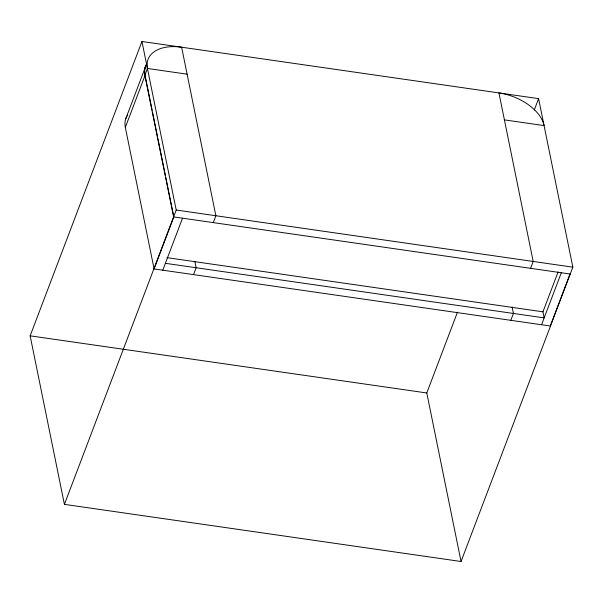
<?xml version="1.0" encoding="UTF-8"?>
<svg xmlns="http://www.w3.org/2000/svg" width="603" height="603" viewBox="0 0 603 603"><rect width="100%" height="100%" fill="white"/><g stroke="black" fill="none" stroke-linecap="round" stroke-linejoin="round"><path stroke-width="0.9" d="M30.15 335.833L141.954 41.494L538.592 98.636L572.85 267.167L461.046 561.506L64.408 504.364L30.15 335.833L426.788 392.968L461.046 561.506M125.808 118.625L145.564 66.624A41.517 24.693 20.8 0 0 145.119 68.116M570.242 274.041L173.604 216.899L144.826 75.33L147.441 68.463A41.78 24.851 20.8 0 1 181.624 47.207L215.874 215.746L213.266 222.613M569.993 274.003L550.238 326.004L154.097 268.938L125.326 127.369L145.074 75.367A41.517 24.693 20.8 0 1 144.961 68.878M64.408 504.364L176.212 210.032L141.954 41.494M154.097 268.938L173.852 216.937M162.772 270.189L182.528 218.188M193.518 274.614L196.126 267.747L194.814 261.287M426.788 392.968L457.489 312.135M534.258 110.055L538.592 98.636M510.824 320.321L513.432 313.454L512.12 306.995M530.58 268.327L533.188 261.453L498.93 92.922A41.78 24.851 20.8 0 1 544.072 125.597L504.41 119.884M558.107 271.893L542.941 311.819L166.941 257.654M541.562 324.753L561.318 272.752M147.441 68.463L187.103 74.177M176.212 210.032L572.85 267.167M165.388 263.315L544.17 317.887L542.866 311.45M145.263 76.287L152.175 110.296M152.551 112.135L157.594 136.956M157.971 138.796L165.441 175.571M165.817 177.41L173.295 214.178M125.326 127.369A41.517 24.693 20.8 0 1 126.758 116.5M127.15 115.821A41.517 24.693 20.8 0 1 127.572 115.158M145.843 65.9A41.517 24.693 20.8 0 1 146.152 65.192M146.506 64.498A41.517 24.693 20.8 0 1 146.898 63.82M144.826 75.33A41.78 24.851 20.8 0 1 146.273 64.393"/></g></svg>
